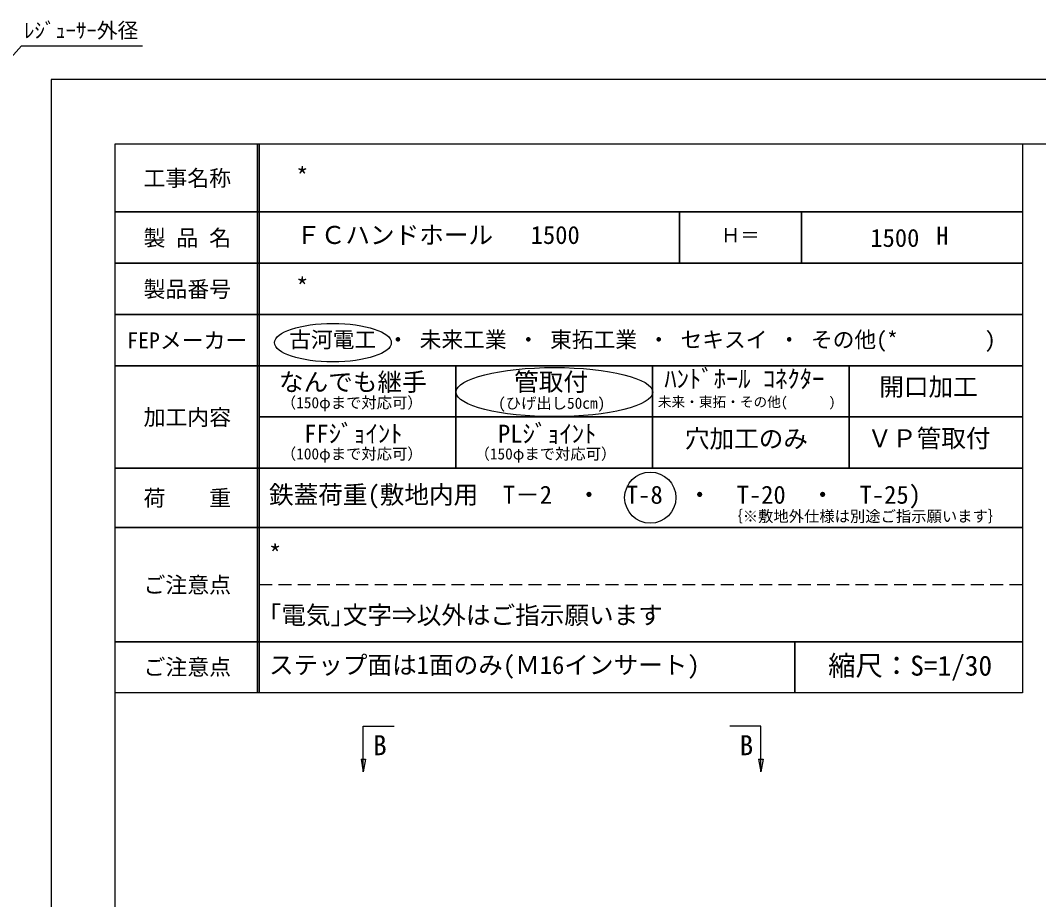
# Model space of a CAD drawing. Units: millimetres, scale not verified. Extents: x -7958 to 7958, y -4534 to 4653.
# Drawn here: x -4786 to -22, y 537 to 4653 of the extents above; entities that cross this region are included whole.
import ezdxf
from ezdxf.enums import TextEntityAlignment as Align

# ---------------------------------------------------------------- set-up
doc = ezdxf.new("R2010")
doc.units = ezdxf.units.MM
doc.header["$LTSCALE"] = 30
doc.linetypes.add('CHAIN2', pattern=[12, 9, -1, 1, -1])
doc.linetypes.add('DASHED2', pattern=[3, 2, -1])
for name, color, linetype in [('0-0_0', 4, 'Continuous'), ('0-4_0-403寸法', 4, 'CHAIN2'), ('0-5_0-504文字', 7, 'Continuous'), ('0-B_00枠', 4, 'Continuous'), ('0-D_02補助線', 4, 'Continuous'), ('0-F_04文字', 7, 'Continuous')]:
    doc.layers.add(name, color=color, linetype=linetype)
doc.styles.add('ＭＳ ゴシック', font='')
doc.styles.get('ＭＳ ゴシック').set_extended_font_data('MS Gothic')

msp = doc.modelspace()

# ---------------------------------------------------------------- linework, layer by layer
at = {"layer": '0-0_0'}
for p, q in [((-4642.24, 4375.97), (-4642.24, -4534.03)), ((-4342.24, 3756.26), (-4342.24, 4075.97)), ((-3668.27, 3756.26), (-3668.27, 4075.97)), ((-4342.24, 3516.26), (-4342.24, 3756.26)), ((-3668.27, 3516.26), (-3668.27, 3756.26)), ((-1701.9, 3516.26), (-1701.9, 3756.26)), ((-1131.12, 3516.26), (-1131.12, 3756.26)), ((-4342.24, 3276.26), (-4342.24, 3516.26)), ((-3668.27, 3276.26), (-3668.27, 3516.26)), ((-4342.24, 3036.26), (-4342.24, 3276.26)), ((-3668.27, 3036.26), (-3668.27, 3276.26)), ((-4342.24, 2557.13), (-4342.24, 3036.26)), ((-3668.27, 2796.7), (-3668.27, 3036.26)), ((-2748.27, 2797.13), (-2748.27, 3036.26)), ((-1828.27, 2797.12), (-1828.27, 3036.26)), ((-908.27, 2797.12), (-908.27, 3036.26)), ((-3668.27, 2557.13), (-3668.27, 2796.7)), ((-2748.27, 2557.13), (-2748.27, 2796.7)), ((-1828.27, 2557.13), (-1828.27, 2796.7)), ((-908.27, 2557.12), (-908.27, 2796.7)), ((-4342.24, 2279.33), (-4342.24, 2557.13)), ((-3668.27, 2279.33), (-3668.27, 2557.13)), ((-4342.24, 1744.24), (-4342.24, 2279.33)), ((-3668.27, 1744.24), (-3668.27, 2279.33)), ((-4342.24, 1504.24), (-4342.24, 1744.24)), ((-3668.27, 1504.24), (-3668.27, 1744.24)), ((-1162.15, 1504.24), (-1162.15, 1744.24))]:
    msp.add_line(p, q, dxfattribs=at)
at = {"layer": '0-0_0', "color": 6}
for points in [[(-4342.24, -4234.03), (-4342.24, 2725.02), (-4342.24, 4075.97)], [(-4342.24, 4075.97), (7657.76, 4075.97), (7657.76, -4234.03)]]:
    msp.add_lwpolyline(points, dxfattribs=at)
at = {"layer": '0-4_0-403寸法', "linetype": 'Continuous'}
msp.add_lwpolyline([(-5114.54, 4160.54), (-4781.14, 4534.03), (-4214.65, 4534.03)], dxfattribs=at)
at = {"layer": '0-B_00枠'}
msp.add_line((-3678.27, 4075.97), (-3678.27, 1504.24), dxfattribs=at)
at = {"layer": '0-B_00枠', "linetype": 'DASHED2'}
msp.add_line((-3668.27, 2011.78), (-97.93, 2011.78), dxfattribs=at)
at = {"layer": '0-B_00枠'}
for points in [[(-4642.24, -4534.03), (7957.76, -4534.03), (7957.76, 4375.97), (-4642.24, 4375.97)], [(-4342.24, 4075.97), (-3668.27, 4075.97), (-3668.27, 3756.26), (-4342.24, 3756.26)], [(-3668.27, 4075.97), (-97.93, 4075.97), (-97.93, 3756.26), (-3668.27, 3756.26)], [(-4342.24, 3756.26), (-3668.27, 3756.26), (-3668.27, 3516.26), (-4342.24, 3516.26)], [(-3668.27, 3756.26), (-1701.9, 3756.26), (-1701.9, 3516.26), (-3668.27, 3516.26)], [(-1701.9, 3756.26), (-1131.12, 3756.26), (-1131.12, 3516.26), (-1701.9, 3516.26)], [(-1131.12, 3756.26), (-97.93, 3756.26), (-97.93, 3516.26), (-1131.12, 3516.26)], [(-4342.24, 3516.26), (-3668.27, 3516.26), (-3668.27, 3276.26), (-4342.24, 3276.26)], [(-3668.27, 3516.26), (-97.93, 3516.26), (-97.93, 3276.26), (-3668.27, 3276.26)], [(-4342.24, 3276.26), (-3668.27, 3276.26), (-3668.27, 3036.26), (-4342.24, 3036.26)], [(-3668.27, 3276.26), (-97.93, 3276.26), (-97.93, 3036.26), (-3668.27, 3036.26)], [(-4342.24, 3036.26), (-3668.27, 3036.26), (-3668.27, 2557.13), (-4342.24, 2557.13)], [(-3668.27, 3036.26), (-2748.27, 3036.26), (-2748.27, 2796.7), (-3668.27, 2796.7)], [(-2748.27, 3036.26), (-1828.27, 3036.26), (-1828.27, 2797.13), (-2748.27, 2797.13)], [(-1828.27, 3036.26), (-908.27, 3036.26), (-908.27, 2797.12), (-1828.27, 2797.12)], [(-908.27, 3036.26), (-97.93, 3036.26), (-97.93, 2797.12), (-908.27, 2797.12)], [(-3668.27, 2796.7), (-2748.27, 2796.7), (-2748.27, 2557.13), (-3668.27, 2557.13)], [(-2748.27, 2796.7), (-1828.27, 2796.7), (-1828.27, 2557.13), (-2748.27, 2557.13)], [(-1828.27, 2796.7), (-908.27, 2796.7), (-908.27, 2557.13), (-1828.27, 2557.13)], [(-908.27, 2796.7), (-97.93, 2796.7), (-97.93, 2557.12), (-908.27, 2557.12)], [(-4342.24, 2557.13), (-3668.27, 2557.13), (-3668.27, 2279.33), (-4342.24, 2279.33)], [(-3668.27, 2557.13), (-97.93, 2557.13), (-97.93, 2279.33), (-3668.27, 2279.33)], [(-4342.24, 2279.33), (-3668.27, 2279.33), (-3668.27, 1744.24), (-4342.24, 1744.24)], [(-3668.27, 2279.33), (-97.93, 2279.33), (-97.93, 1744.24), (-3668.27, 1744.24)], [(-4342.24, 1744.24), (-3668.27, 1744.24), (-3668.27, 1504.24), (-4342.24, 1504.24)], [(-3668.27, 1744.24), (-1162.15, 1744.24), (-1162.15, 1504.24), (-3668.27, 1504.24)], [(-1162.15, 1744.24), (-97.93, 1744.24), (-97.93, 1504.24), (-1162.15, 1504.24)]]:
    msp.add_lwpolyline(points, dxfattribs=at)
at = {"layer": '0-D_02補助線'}
for p, q in [((-3181.76, 1134.62), (-3181.76, 1348.51)), ((-3181.76, 1348.51), (-3036.7, 1348.51)), ((-1321.76, 1348.51), (-1466.81, 1348.51)), ((-1321.76, 1134.62), (-1321.76, 1348.51)), ((-3192.18, 1193.71), (-3171.34, 1193.71)), ((-3192.18, 1193.71), (-3181.76, 1134.62)), ((-3171.34, 1193.71), (-3181.76, 1134.62)), ((-1332.18, 1193.71), (-1311.34, 1193.71)), ((-1332.18, 1193.71), (-1321.76, 1134.62)), ((-1311.34, 1193.71), (-1321.76, 1134.62))]:
    msp.add_line(p, q, dxfattribs=at)
at = {"layer": '0-F_04文字'}
msp.add_circle((-1838.8, 2418.67), 120, dxfattribs=at)
for centre, major_axis, ratio in [((-3323.83, 3144.41), (273.26, 0), 0.32936), ((-2287.43, 2912.94), (460, 0), 0.25), ((-2287.43, 2912.94), (460, 0), 0.25)]:
    msp.add_ellipse(centre, major_axis=major_axis, ratio=ratio, dxfattribs=at)

# ---------------------------------------------------------------- texts
at = {"layer": '0-5_0-504文字', "color": 3, "style": 'ＭＳ ゴシック'}
msp.add_text('ﾚｼﾞｭｰｻｰ外径', height=71.25, dxfattribs=at).set_placement((-4768.98, 4549.09), align=Align.BOTTOM_LEFT)
at = {"layer": '0-B_00枠', "color": 3, "style": 'ＭＳ ゴシック'}
msp.add_text('FEPメーカー', height=75.07, dxfattribs=at).set_placement((-4286.85, 3094.82), align=Align.BOTTOM_LEFT)
at = {"layer": '0-D_02補助線', "style": 'ＭＳ ゴシック'}
for p in [(-3136.04, 1184.54), (-1421.09, 1184.54)]:
    msp.add_text('B', height=93.84, dxfattribs=at).set_placement(p, align=Align.BOTTOM_LEFT)
at = {"layer": '0-F_04文字', "color": 3, "style": 'ＭＳ ゴシック'}
for s, height, p in [('工事名称', 75.07, (-4210.05, 3854.68)), ('製 品 名', 75.07, (-4210.05, 3574.82)), ('1500', 84.46, (-809.55, 3567.41)), ('製品番号', 75.07, (-4210.05, 3334.82)), ('加工内容', 75.07, (-4210.05, 2735.26)), ('荷\u3000\u3000重', 75.07, (-4210.05, 2356.79)), ('ご注意点', 75.07, (-4210.05, 1950.34)), ('ご注意点', 75.07, (-4210.05, 1565.77))]:
    msp.add_text(s, height=height, dxfattribs=at).set_placement(p, align=Align.BOTTOM_LEFT)
at = {"layer": '0-F_04文字', "style": 'ＭＳ ゴシック'}
for s, height, p in [('*', 84.46, (-3496.06, 3855.26)), ('ＦＣハンドホール', 84.46, (-3496.06, 3581.01)), ('1500', 84.46, (-2398.71, 3581.01)), ('Ｈ＝', 65.88, (-1507.24, 3594.63)), ('H', 84.46, (-501.48, 3577.48)), ('*', 84.46, (-3496.06, 3338.03)), ('古河電工 ・ 未来工業 ・ 東拓工業 ・ セキスイ ・ その他(*\u3000\u3000\u3000\u3000)', 74.6, (-3528.36, 3098.84)), ('なんでも継手', 84.46, (-3576.33, 2892.72)), ('管取付', 84.46, (-2475.91, 2893.22)), ('ﾊﾝﾄﾞﾎｰﾙ ｺﾈｸﾀｰ', 84.46, (-1773.04, 2907.65)), ('開口加工', 84.46, (-767.33, 2870.25)), ('（150φまで対応可）', 52.55, (-3567.46, 2821.25)), ('(ひげ出し50㎝)', 52.55, (-2550.95, 2818.86)), ('未来・東拓・その他(\u3000\u3000\u3000)', 46.92, (-1803.79, 2829.35)), ('FFｼﾞｮｲﾝﾄ', 84.46, (-3458.75, 2650.92)), ('PLｼﾞｮｲﾝﾄ', 84.46, (-2551.55, 2650.64)), ('穴加工のみ', 84.46, (-1677.06, 2627.34)), ('ＶＰ管取付', 84.46, (-822.84, 2629.2)), ('（100φまで対応可）', 52.55, (-3567.46, 2581.73)), ('（150φまで対応可）', 52.55, (-2661.23, 2581.63)), ('鉄蓋荷重(敷地内用\u3000T－2\u3000・\u3000T-8\u3000・\u3000T-20\u3000・\u3000T-25)', 84.46, (-3623, 2364.84)), ('｛※敷地外仕様は別途ご指示願います｝', 52.55, (-1477.93, 2289.37)), ('*', 84.46, (-3623, 2087.81)), ('｢電気｣文字⇒以外はご指示願います', 84.46, (-3623, 1801.28)), ('ステップ面は1面のみ(Ｍ16インサート)', 84.46, (-3623, 1567.78)), ('縮尺：S=1/30', 93.84, (-1006.53, 1557.13))]:
    msp.add_text(s, height=height, dxfattribs=at).set_placement(p, align=Align.BOTTOM_LEFT)

doc.saveas('drawing.dxf')
